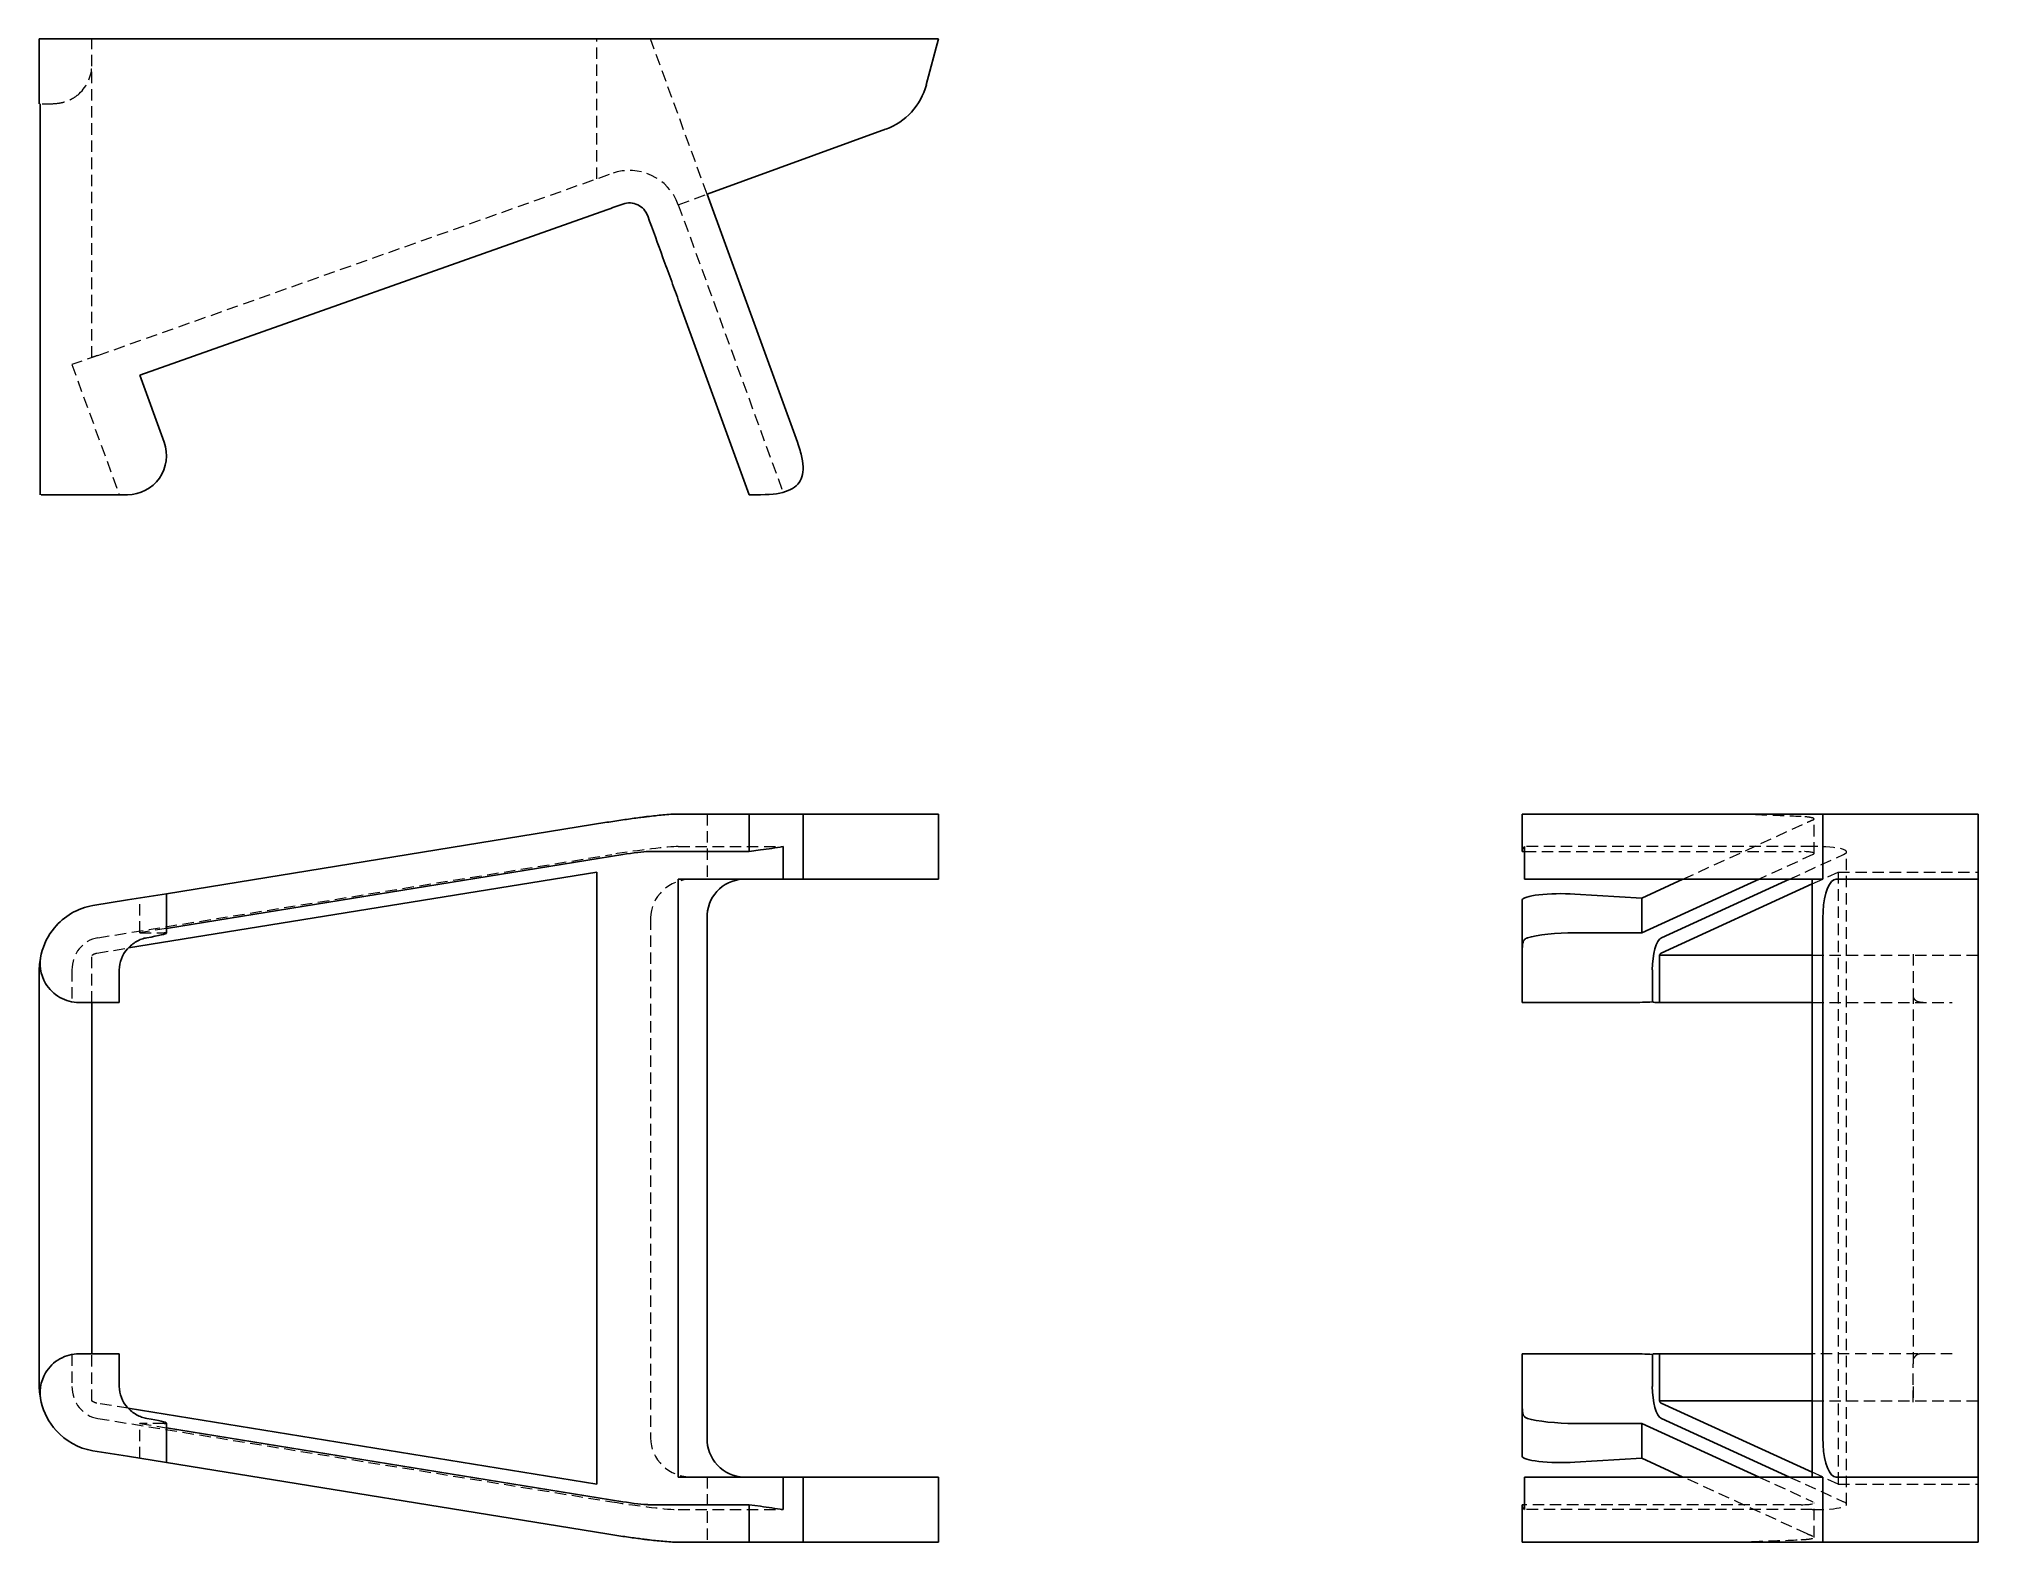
# Model space of a CAD drawing. Header units: millimetres. Extents: x 33 to 249, y 16 to 184.
import ezdxf

# ---------------------------------------------------------------- set-up
doc = ezdxf.new("R2010")
doc.units = ezdxf.units.MM
doc.linetypes.add('HIDDEN', pattern=[1.905, 1.27, -0.635])

msp = doc.modelspace()

# ---------------------------------------------------------------- linework, layer by layer
at = {"color": 7, "linetype": 'Continuous', "lineweight": 25}
for p, q in [((33.05, 183.53), (33.05, 176.29)), ((38.99, 183.53), (96.12, 183.53)), ((104.07, 183.53), (133, 183.53)), ((131.63, 178.41), (133, 183.53)), ((33.17, 176.29), (33.17, 132.86)), ((107.27, 166.26), (127.11, 173.48)), ((117.3, 138.69), (107.27, 166.26)), ((44.22, 146.15), (96.12, 164.53)), ((104.07, 154.51), (111.95, 132.86)), ((46.94, 138.69), (44.22, 146.15)), ((42.85, 132.86), (38.99, 132.86)), ((113.22, 132.86), (111.95, 132.86)), ((104.07, 97.37), (111.95, 97.37)), ((111.95, 97.37), (111.95, 93.2)), ((113.22, 97.37), (111.95, 97.37)), ((117.93, 90.13), (117.93, 97.37)), ((117.97, 97.37), (127.11, 97.37)), ((131.63, 97.37), (127.11, 97.37)), ((131.63, 97.37), (133, 97.37)), ((133, 97.37), (133, 90.13)), ((197.86, 97.37), (197.86, 93.38)), ((203.69, 97.37), (231.26, 97.37)), ((231.26, 97.37), (231.26, 90.13)), ((231.26, 97.37), (238.48, 97.37)), ((243.41, 97.37), (238.48, 97.37)), ((243.41, 97.37), (248.53, 97.37)), ((248.53, 97.37), (248.53, 90.13)), ((47.2, 88.52), (96.12, 96.45)), ((97.91, 92.87), (47.2, 84.66)), ((111.95, 93.2), (100.67, 93.2)), ((111.95, 93.2), (113.22, 93.38)), ((115.71, 93.75), (115.71, 90.13)), ((197.86, 93.2), (197.86, 93.38)), ((197.86, 93.2), (198.12, 93.2)), ((198.12, 93.75), (198.12, 90.13)), ((42.97, 82.49), (95, 90.91)), ((95, 90.91), (95, 22.91)), ((47.2, 88.52), (42.85, 87.82)), ((47.2, 84.14), (47.2, 88.52)), ((104.07, 90.13), (115.71, 90.13)), ((104.07, 90.13), (104.07, 23.69)), ((117.93, 90.13), (127.11, 90.13)), ((127.11, 90.13), (131.63, 90.13)), ((131.63, 90.13), (133, 90.13)), ((231.26, 90.13), (203.69, 90.13)), ((203.69, 88.48), (211.15, 88.04)), ((224.17, 90.13), (211.15, 84.18)), ((211.15, 88.04), (215.72, 90.13)), ((213.29, 81.91), (230.09, 89.6)), ((213.34, 83.62), (227.57, 90.13)), ((230.09, 90.13), (230.09, 23.69)), ((232.74, 90.13), (238.48, 90.13)), ((238.48, 90.13), (243.41, 90.13)), ((243.41, 90.13), (248.53, 90.13)), ((248.53, 85.79), (248.53, 90.13)), ((42.85, 87.82), (38.99, 87.2)), ((197.86, 87.82), (197.86, 82.39)), ((211.15, 84.18), (211.15, 88.04)), ((107.27, 28.03), (107.27, 85.79)), ((211.15, 84.18), (203.69, 84.18)), ((231.26, 28.03), (231.26, 85.79)), ((248.53, 85.79), (248.53, 28.03)), ((197.86, 80.04), (197.86, 82.39)), ((33.05, 80.04), (33.05, 33.77)), ((41.94, 76.43), (41.94, 80.04)), ((197.86, 76.43), (197.86, 80.04)), ((212.32, 80.04), (212.32, 76.5)), ((213.1, 76.43), (213.1, 81.67)), ((213.1, 81.67), (230.09, 81.67)), ((37.49, 76.43), (41.94, 76.43)), ((38.9, 37.39), (38.9, 76.43)), ((197.86, 76.43), (210.09, 76.43)), ((212.6, 76.43), (213.1, 76.43)), ((213.1, 76.43), (230.09, 76.43)), ((41.94, 37.39), (37.49, 37.39)), ((41.94, 33.77), (41.94, 37.39)), ((210.08, 37.39), (197.86, 37.39)), ((197.86, 33.77), (197.86, 37.39)), ((212.32, 37.32), (212.32, 33.77)), ((213.1, 37.39), (212.6, 37.39)), ((213.1, 32.15), (213.1, 37.39)), ((230.09, 37.39), (213.1, 37.39)), ((197.86, 31.43), (197.86, 33.77)), ((95, 22.91), (42.95, 31.34)), ((197.86, 31.43), (197.86, 26)), ((213.1, 32.15), (230.09, 32.15)), ((230.09, 24.22), (213.29, 31.9)), ((213.34, 30.2), (227.57, 23.69)), ((47.2, 25.29), (47.2, 29.68)), ((47.2, 29.16), (97.91, 20.95)), ((203.69, 29.64), (211.15, 29.64)), ((211.15, 29.64), (224.17, 23.69)), ((211.15, 25.78), (211.15, 29.64)), ((248.53, 23.69), (248.53, 28.03)), ((38.99, 26.62), (42.85, 26)), ((42.85, 26), (47.2, 25.29)), ((96.12, 17.37), (47.2, 25.29)), ((211.15, 25.78), (203.69, 25.34)), ((215.72, 23.69), (211.15, 25.78)), ((115.71, 23.69), (104.07, 23.69)), ((115.71, 23.69), (115.71, 20.07)), ((117.93, 16.45), (117.93, 23.69)), ((127.11, 23.69), (117.93, 23.69)), ((131.63, 23.69), (127.11, 23.69)), ((133, 23.69), (131.63, 23.69)), ((133, 23.69), (133, 16.45)), ((198.12, 23.69), (198.12, 20.07)), ((203.69, 23.69), (231.26, 23.69)), ((231.26, 23.69), (231.26, 16.45)), ((238.48, 23.69), (232.74, 23.69)), ((243.41, 23.69), (238.48, 23.69)), ((248.53, 23.69), (243.41, 23.69)), ((248.53, 23.69), (248.53, 16.45)), ((100.67, 20.62), (111.95, 20.62)), ((111.95, 20.62), (111.95, 16.45)), ((113.22, 20.44), (111.95, 20.62)), ((197.86, 20.44), (197.86, 20.62)), ((198.12, 20.62), (197.86, 20.62)), ((197.86, 20.44), (197.86, 16.45)), ((111.95, 16.45), (104.07, 16.45)), ((111.95, 16.45), (113.22, 16.45)), ((127.11, 16.45), (117.96, 16.45)), ((127.11, 16.45), (131.63, 16.45)), ((133, 16.45), (131.63, 16.45)), ((231.26, 16.45), (203.69, 16.45)), ((238.48, 16.45), (231.26, 16.45)), ((238.48, 16.45), (243.41, 16.45)), ((248.53, 16.45), (243.41, 16.45))]:
    msp.add_line(p, q, dxfattribs=at)
at = {"color": 7, "linetype": 'HIDDEN', "lineweight": 18}
for p, q in [((38.9, 148.1), (38.9, 183.53)), ((95, 167.97), (95, 183.53)), ((107.27, 166.26), (100.98, 183.53)), ((33.17, 176.29), (33.17, 132.86)), ((39.57, 148.34), (96.7, 168.57)), ((104.07, 165.09), (107.27, 166.26)), ((104.07, 165.09), (115.71, 133.12)), ((39.57, 148.34), (36.67, 147.32)), ((36.67, 147.32), (41.94, 132.86)), ((107.27, 97.37), (107.27, 90.13)), ((215.72, 90.13), (229.53, 96.45)), ((230.28, 92.98), (230.28, 96.82)), ((39.57, 83.62), (96.7, 92.87)), ((104.07, 93.75), (115.71, 93.75)), ((230.09, 93.75), (198.12, 93.75)), ((198.12, 93.2), (228.86, 93.2)), ((230.16, 92.87), (224.17, 90.13)), ((227.57, 90.13), (233.57, 92.87)), ((233.9, 20.65), (233.9, 93.17)), ((230.09, 89.6), (232.97, 90.91)), ((232.97, 90.91), (232.97, 22.91)), ((232.97, 90.91), (248.53, 90.91)), ((105.6, 90.13), (111.35, 90.13)), ((111.24, 90.13), (111.35, 90.13)), ((111.35, 90.13), (117.93, 90.13)), ((44.22, 84.18), (44.22, 88.04)), ((47.2, 84.66), (44.22, 84.18)), ((44.22, 84.18), (46.94, 84.18)), ((100.98, 85.79), (100.98, 28.03)), ((39.44, 81.91), (42.97, 82.49)), ((36.67, 80.04), (36.67, 76.5)), ((38.9, 76.43), (38.9, 81.67)), ((230.09, 81.67), (248.53, 81.67)), ((230.09, 76.43), (245.63, 76.43)), ((241.29, 77.56), (241.29, 36.26)), ((36.67, 37.32), (36.67, 33.77)), ((38.9, 32.15), (38.9, 37.39)), ((245.63, 37.39), (230.09, 37.39)), ((42.95, 31.34), (39.44, 31.9)), ((39.57, 30.2), (96.7, 20.94)), ((230.09, 32.15), (248.53, 32.15)), ((46.94, 29.64), (44.22, 29.64)), ((44.22, 25.78), (44.22, 29.64)), ((44.22, 29.64), (47.2, 29.16)), ((232.97, 22.91), (230.09, 24.22)), ((111.35, 23.69), (105.6, 23.69)), ((107.27, 23.69), (107.27, 16.45)), ((117.93, 23.69), (111.35, 23.69)), ((229.53, 17.37), (215.72, 23.69)), ((224.17, 23.69), (230.16, 20.95)), ((227.57, 23.69), (233.57, 20.94)), ((232.97, 22.91), (248.53, 22.91)), ((104.07, 20.07), (115.71, 20.07)), ((228.86, 20.62), (198.12, 20.62)), ((230.09, 20.07), (198.12, 20.07)), ((230.28, 16.99), (230.28, 20.84))]:
    msp.add_line(p, q, dxfattribs=at)
at = {"color": 7, "linetype": 'HIDDEN', "lineweight": 18, "flags": 128}
for points in [[(117.3, 138.69), (117.3, 138.69)], [(113.22, 132.86), (113.22, 132.86)], [(113.22, 132.86), (113.22, 132.86)], [(37.49, 76.43), (37.49, 76.43)], [(37.49, 76.43), (37.49, 76.43)], [(37.49, 37.39), (37.49, 37.39)], [(37.49, 37.39), (37.49, 37.39)]]:
    msp.add_lwpolyline(points, dxfattribs=at)
at = {"color": 7, "linetype": 'Continuous', "lineweight": 25, "flags": 128}
for points in [[(231.26, 85.79), (231.28, 86.54), (231.35, 87.28), (231.46, 87.96), (231.6, 88.58), (231.79, 89.12), (232, 89.55), (232.23, 89.87), (232.48, 90.07), (232.74, 90.13)], [(231.26, 28.03), (231.28, 27.27), (231.35, 26.54), (231.46, 25.86), (231.6, 25.24), (231.79, 24.7), (232, 24.27), (232.23, 23.95), (232.48, 23.75), (232.74, 23.69)]]:
    msp.add_lwpolyline(points, dxfattribs=at)
at = {"color": 7, "linetype": 'HIDDEN', "lineweight": 18}
for centre, radius, start, end in [((34.56, 180.63), 4.34, 312.3428, 0), ((98.63, 163.11), 5.79, 20, 109.5)]:
    msp.add_arc(centre, radius, start, end, dxfattribs=at)
at = {"color": 7, "linetype": 'Continuous', "lineweight": 25}
for centre, radius, start, end in [((124.64, 180.28), 7.24, 290, 345), ((42.85, 137.2), 4.34, 270, 20), ((111.48, 85.92), 4.22, 93.3324, 181.7643), ((111.48, 27.9), 4.21, 178.2014, 268.237)]:
    msp.add_arc(centre, radius, start, end, dxfattribs=at)
at = {"color": 7, "linetype": 'HIDDEN', "lineweight": 18}
for centre, major_axis, ratio, start_param, end_param in [((98.63, 92.87), (5.79, 0.83), 0.051162, 0.341706, 1.903776), ((228.11, 92.87), (2.17, 0.12), 0.14307, 5.935219, 7.497289), ((228.11, 92.87), (5.79, 0.31), 0.14307, 5.935219, 7.497289), ((105.6, 85.79), (-4.62, 0), 0.939693, 4.712389, 6.283185), ((42.85, 83.51), (4.34, 0.62), 0.051162, 6.275826, 6.624891), ((40.09, 80.04), (0, 3.62), 0.942677, 0.151506, 1.570796), ((40.09, 33.77), (0, 3.62), 0.942677, 1.570796, 2.990087), ((42.85, 30.31), (4.34, -0.62), 0.051162, 5.941479, 6.290545), ((105.6, 28.03), (-4.62, 0), 0.939693, 0, 1.570796), ((98.63, 20.95), (5.79, -0.83), 0.051162, 4.379409, 5.941479), ((228.11, 20.95), (2.17, -0.12), 0.14307, 5.069082, 6.631152), ((228.11, 20.95), (5.79, -0.31), 0.14307, 5.069082, 6.631152)]:
    msp.add_ellipse(centre, major_axis=major_axis, ratio=ratio, start_param=start_param, end_param=end_param, dxfattribs=at)
at = {"color": 7, "linetype": 'Continuous', "lineweight": 25}
for centre, major_axis, ratio, start_param, end_param in [((98.63, 92.87), (2.17, 0.31), 0.051162, 0.341706, 1.903776), ((202.2, 87.82), (4.34, 0), 0.16196, 1.22173, 3.141593), ((42.85, 83.51), (4.34, 0.62), 0.051162, 5.221543, 6.275826), ((202.2, 83.51), (4.34, 0.23), 0.14307, 1.214103, 2.617451), ((45.79, 80.04), (-3.85, 0), 0.939693, 5.577783, 6.283185), ((213.52, 80.04), (0, 3.62), 0.33382, 0.151506, 1.570796), ((45.79, 33.77), (-3.85, 0), 0.939693, 0, 0.705402), ((213.52, 33.77), (0, 3.62), 0.33382, 1.570796, 2.990087), ((42.85, 30.31), (4.34, -0.62), 0.051162, 0.00736, 1.061642), ((202.2, 30.31), (4.34, -0.23), 0.14307, 3.665734, 5.069082), ((202.2, 26), (4.34, 0), 0.16196, 3.141593, 5.061455), ((98.63, 20.95), (2.17, -0.31), 0.051162, 4.379409, 5.941479)]:
    msp.add_ellipse(centre, major_axis=major_axis, ratio=ratio, start_param=start_param, end_param=end_param, dxfattribs=at)
for points, knots in [([(38.99, 183.53), (37.32, 183.53), (35.78, 183.53), (34.73, 183.53), (33.64, 183.53), (33.05, 183.53), (33.05, 183.53)], [-2.990087, -2.990087, -2.990087, -2.990087, -2.290105, -2.290105, -2.290105, -1.570796, -1.570796, -1.570796, -1.570796]), ([(104.07, 183.53), (103.66, 183.53), (103.27, 183.53), (102.8, 183.53), (101.72, 183.53), (100.27, 183.53), (98.74, 183.53), (97.86, 183.53), (96.96, 183.53), (96.12, 183.53)], [0.341706, 0.341706, 0.341706, 0.341706, 0.685416, 0.685416, 0.685416, 1.458646, 1.458646, 1.458646, 1.903776, 1.903776, 1.903776, 1.903776]), ([(97.91, 165.16), (98.17, 165.25), (98.46, 165.3), (99.02, 165.27), (99.3, 165.2), (99.81, 164.96), (100.04, 164.79), (100.42, 164.37), (100.57, 164.12), (100.67, 163.86)], [0, 0, 0, 0, 0.25, 0.25, 0.5, 0.5, 0.75, 0.75, 1, 1, 1, 1]), ([(100.67, 163.86), (101.24, 162.3), (101.8, 160.74), (102.65, 158.41), (102.94, 157.63), (103.51, 156.07), (103.79, 155.29), (104.07, 154.51)], [0, 0, 0, 0, 0.5, 0.5, 0.75, 0.75, 1, 1, 1, 1]), ([(117.3, 138.69), (117.53, 138.05), (117.7, 137.49), (117.8, 136.99), (118, 135.99), (117.97, 135.23), (117.72, 134.63), (117.47, 134.04), (117, 133.6), (116.28, 133.31), (115.55, 133.01), (114.58, 132.86), (113.22, 132.86)], [0, 0, 0, 0, 0.261205, 0.261205, 0.261205, 0.783614, 0.783614, 0.783614, 1.306023, 1.306023, 1.306023, 1.828432, 1.828432, 1.828432, 1.828432]), ([(38.99, 132.86), (37.32, 132.86), (35.78, 132.86), (34.73, 132.86), (34.02, 132.86), (33.53, 132.86), (33.27, 132.86)], [-2.990087, -2.990087, -2.990087, -2.990087, -2.290105, -2.290105, -2.290105, -1.821956, -1.821956, -1.821956, -1.821956]), ([(97.91, 96.72), (98.17, 96.76), (98.46, 96.8), (99.02, 96.88), (99.3, 96.92), (99.81, 96.98), (100.04, 97.01), (100.42, 97.06), (100.57, 97.08), (100.67, 97.09)], [0, 0, 0, 0, 0.25, 0.25, 0.5, 0.5, 0.75, 0.75, 1, 1, 1, 1]), ([(100.67, 97.09), (101.24, 97.16), (101.8, 97.22), (102.65, 97.3), (102.94, 97.32), (103.51, 97.36), (103.79, 97.37), (104.07, 97.37)], [0, 0, 0, 0, 0.5, 0.5, 0.75, 0.75, 1, 1, 1, 1]), ([(117.91, 97.37), (117.91, 97.37), (117.93, 97.37), (117.75, 97.37), (117.27, 97.37), (116.57, 97.37), (115.68, 97.37), (114.54, 97.37), (113.69, 97.37), (113.22, 97.37)], [0, 0, 0, 0, 0.062859, 0.202538, 0.331568, 0.454995, 0.599959, 0.778052, 1, 1, 1, 1]), ([(203.69, 97.37), (203.05, 97.37), (202.49, 97.37), (201.99, 97.37), (200.99, 97.37), (200.23, 97.37), (199.63, 97.37), (199.04, 97.37), (198.6, 97.37), (198.31, 97.37), (198.01, 97.37), (197.86, 97.37), (197.86, 97.37)], [0, 0, 0, 0, 0.261205, 0.261205, 0.261205, 0.783614, 0.783614, 0.783614, 1.306023, 1.306023, 1.306023, 1.828432, 1.828432, 1.828432, 1.828432]), ([(113.22, 93.38), (113.64, 93.44), (114.06, 93.5), (114.89, 93.62), (115.3, 93.69), (115.71, 93.75)], [0, 0, 0, 0, 0.5, 0.5, 1, 1, 1, 1]), ([(197.86, 93.38), (197.86, 93.44), (197.87, 93.5), (197.95, 93.62), (198.01, 93.69), (198.12, 93.75)], [0, 0, 0, 0, 0.5, 0.5, 1, 1, 1, 1]), ([(115.71, 90.13), (115.98, 90.13), (116.47, 90.13), (117.1, 90.13), (117.56, 90.13), (117.83, 90.13), (117.94, 90.13), (117.92, 90.13), (117.91, 90.13)], [0, 0, 0, 0, 0.2164817, 0.4027132, 0.573488, 0.7461531, 0.9376458, 1, 1, 1, 1]), ([(198.12, 90.13), (198.28, 90.13), (198.5, 90.13), (199.08, 90.13), (199.44, 90.13), (200.32, 90.13), (200.84, 90.13), (202.09, 90.13), (202.82, 90.13), (203.69, 90.13)], [0, 0, 0, 0, 0.25, 0.25, 0.5, 0.5, 0.75, 0.75, 1, 1, 1, 1]), ([(38.99, 87.2), (37.32, 86.92), (35.78, 86.01), (34.73, 84.73), (34.02, 83.88), (33.53, 82.86), (33.27, 81.8)], [-2.990087, -2.990087, -2.990087, -2.990087, -2.290105, -2.290105, -2.290105, -1.821956, -1.821956, -1.821956, -1.821956]), ([(42.85, 82.39), (43, 82.55), (43.16, 82.7), (43.5, 82.97), (43.68, 83.1), (44.05, 83.31), (44.23, 83.4), (44.62, 83.54), (44.81, 83.59), (45, 83.62)], [0, 0, 0, 0, 0.25, 0.25, 0.5, 0.5, 0.75, 0.75, 1, 1, 1, 1]), ([(197.86, 82.39), (197.86, 82.55), (197.87, 82.7), (197.9, 82.97), (197.93, 83.1), (198.02, 83.31), (198.08, 83.4), (198.23, 83.54), (198.32, 83.59), (198.43, 83.62)], [0, 0, 0, 0, 0.25, 0.25, 0.5, 0.5, 0.75, 0.75, 1, 1, 1, 1]), ([(213.1, 81.67), (213.12, 81.7), (213.13, 81.73), (213.15, 81.75), (213.16, 81.77), (213.17, 81.8), (213.19, 81.82), (213.19, 81.82), (213.19, 81.83), (213.2, 81.83), (213.21, 81.85), (213.23, 81.87), (213.25, 81.88), (213.26, 81.89), (213.28, 81.9), (213.29, 81.91), (213.29, 81.91), (213.29, 81.91), (213.29, 81.91)], [0, 0, 0, 0, 0.02026533, 0.02026533, 0.02026533, 0.03971111, 0.03971111, 0.03971111, 0.04463337, 0.04463337, 0.04463337, 0.06572354, 0.06572354, 0.06572354, 0.08530439, 0.08530439, 0.08530439, 0.08681371, 0.08681371, 0.08681371, 0.08681371]), ([(37.49, 76.43), (36.74, 76.43), (35.25, 76.82), (33.3, 78.72), (33, 80.7), (33.27, 81.8)], [0, 0, 0, 0, 0.285714, 0.571429, 1, 1, 1, 1]), ([(33.27, 32.02), (33, 33.11), (33.3, 35.1), (35.24, 37), (36.74, 37.39), (37.49, 37.39)], [-1, -1, -1, -1, -0.571429, -0.285714, 0, 0, 0, 0]), ([(33.27, 32.02), (33.55, 30.86), (34.11, 29.76), (34.92, 28.86), (35.96, 27.7), (37.42, 26.88), (38.99, 26.62)], [-1.319017, -1.319017, -1.319017, -1.319017, -0.81066, -0.81066, -0.81066, -0.151506, -0.151506, -0.151506, -0.151506]), ([(45, 30.2), (44.81, 30.23), (44.62, 30.28), (44.24, 30.42), (44.05, 30.51), (43.49, 30.83), (43.15, 31.1), (42.85, 31.43)], [0, 0, 0, 0, 0.25, 0.25, 0.5, 0.5, 1, 1, 1, 1]), ([(198.43, 30.2), (198.32, 30.23), (198.23, 30.28), (198.08, 30.42), (198.02, 30.51), (197.89, 30.83), (197.86, 31.1), (197.86, 31.43)], [0, 0, 0, 0, 0.25, 0.25, 0.5, 0.5, 1, 1, 1, 1]), ([(213.29, 31.9), (213.28, 31.91), (213.26, 31.92), (213.25, 31.93), (213.23, 31.95), (213.22, 31.96), (213.2, 31.98), (213.2, 31.98), (213.2, 31.99), (213.2, 31.99), (213.18, 32.01), (213.17, 32.03), (213.16, 32.05), (213.14, 32.07), (213.13, 32.1), (213.11, 32.13), (213.11, 32.14), (213.11, 32.14), (213.1, 32.15)], [0, 0, 0, 0, 0.01954481, 0.01954481, 0.01954481, 0.03980797, 0.03980797, 0.03980797, 0.04210203, 0.04210203, 0.04210203, 0.06147332, 0.06147332, 0.06147332, 0.08164485, 0.08164485, 0.08164485, 0.08665388, 0.08665388, 0.08665388, 0.08665388]), ([(117.9, 23.69), (117.91, 23.69), (117.93, 23.69), (117.74, 23.69), (117.3, 23.69), (116.61, 23.69), (116.04, 23.69), (115.71, 23.69)], [0, 0, 0, 0, 0.1087121, 0.3395136, 0.5344161, 0.7288433, 1, 1, 1, 1]), ([(203.69, 23.69), (203.05, 23.69), (201.38, 23.69), (199.47, 23.69), (198.5, 23.69), (198.17, 23.69), (198.12, 23.69)], [0.2170669, 0.2170669, 0.2170669, 0.2170669, 0.359924, 0.6456383, 0.9313526, 1, 1, 1, 1]), ([(115.71, 20.07), (115.3, 20.13), (114.89, 20.19), (114.06, 20.32), (113.64, 20.38), (113.22, 20.44)], [0, 0, 0, 0, 0.5, 0.5, 1, 1, 1, 1]), ([(198.12, 20.07), (198.01, 20.13), (197.95, 20.19), (197.87, 20.32), (197.86, 20.38), (197.86, 20.44)], [0, 0, 0, 0, 0.5, 0.5, 1, 1, 1, 1]), ([(100.67, 16.73), (100.57, 16.74), (100.42, 16.76), (100.04, 16.81), (99.81, 16.84), (99.3, 16.9), (99.02, 16.94), (98.46, 17.02), (98.17, 17.06), (97.91, 17.1)], [0, 0, 0, 0, 0.25, 0.25, 0.5, 0.5, 0.75, 0.75, 1, 1, 1, 1]), ([(104.07, 16.45), (103.79, 16.45), (103.51, 16.46), (102.94, 16.5), (102.65, 16.52), (101.8, 16.6), (101.24, 16.66), (100.67, 16.73)], [0, 0, 0, 0, 0.25, 0.25, 0.5, 0.5, 1, 1, 1, 1]), ([(113.22, 16.45), (113.67, 16.45), (114.48, 16.45), (115.58, 16.45), (116.49, 16.45), (117.24, 16.45), (117.72, 16.45), (117.92, 16.45), (117.91, 16.45), (117.9, 16.45)], [0, 0, 0, 0, 0.212023, 0.383992, 0.525024, 0.664879, 0.793903, 0.917156, 1, 1, 1, 1]), ([(197.86, 16.45), (197.86, 16.45), (198.01, 16.45), (198.31, 16.45), (198.6, 16.45), (199.04, 16.45), (199.63, 16.45), (200.23, 16.45), (200.99, 16.45), (201.99, 16.45), (202.49, 16.45), (203.05, 16.45), (203.69, 16.45)], [0, 0, 0, 0, 0.522409, 0.522409, 0.522409, 1.044818, 1.044818, 1.044818, 1.567227, 1.567227, 1.567227, 1.828432, 1.828432, 1.828432, 1.828432])]:
    msp.add_open_spline(points, degree=3, knots=knots, dxfattribs=at)
at = {"color": 7, "linetype": 'HIDDEN', "lineweight": 18}
for points, knots in [([(37.49, 177.42), (37.27, 177.22), (37.04, 177.05), (36.67, 176.83), (36.54, 176.76), (36.28, 176.64), (36.15, 176.59), (35.89, 176.5), (35.77, 176.46), (35.51, 176.39), (35.38, 176.37), (35.01, 176.31), (34.78, 176.29), (34.56, 176.29)], [0, 0, 0, 0, 0.25, 0.25, 0.375, 0.375, 0.5, 0.5, 0.625, 0.625, 0.75, 0.75, 1, 1, 1, 1]), ([(33.38, 176.29), (33.39, 176.29), (33.47, 176.29), (33.87, 176.29), (34.33, 176.29), (34.56, 176.29)], [0, 0, 0, 0, 0.101778, 0.55058, 1, 1, 1, 1]), ([(39.44, 148.29), (39.4, 148.28), (39.35, 148.26), (39.31, 148.25), (39.27, 148.23), (39.22, 148.22), (39.18, 148.2), (39.17, 148.2), (39.17, 148.2), (39.16, 148.2), (39.12, 148.18), (39.08, 148.17), (39.05, 148.16), (39.01, 148.14), (38.97, 148.13), (38.93, 148.11), (38.92, 148.11), (38.91, 148.11), (38.9, 148.1)], [0, 0, 0, 0, 0.01954481, 0.01954481, 0.01954481, 0.03980797, 0.03980797, 0.03980797, 0.04210203, 0.04210203, 0.04210203, 0.06147332, 0.06147332, 0.06147332, 0.08164485, 0.08164485, 0.08164485, 0.08665388, 0.08665388, 0.08665388, 0.08665388]), ([(228.86, 97.09), (227.3, 97.16), (225.74, 97.22), (223.41, 97.3), (222.63, 97.32), (221.07, 97.36), (220.29, 97.37), (219.51, 97.37)], [0, 0, 0, 0, 0.5, 0.5, 0.75, 0.75, 1, 1, 1, 1]), ([(230.16, 96.72), (230.25, 96.76), (230.3, 96.8), (230.27, 96.88), (230.2, 96.92), (229.96, 96.98), (229.79, 97.01), (229.37, 97.06), (229.12, 97.08), (228.86, 97.09)], [0, 0, 0, 0, 0.25, 0.25, 0.5, 0.5, 0.75, 0.75, 1, 1, 1, 1]), ([(38.9, 81.67), (38.94, 81.7), (38.98, 81.73), (39.02, 81.75), (39.05, 81.77), (39.09, 81.8), (39.13, 81.82), (39.14, 81.82), (39.15, 81.83), (39.16, 81.83), (39.21, 81.85), (39.25, 81.87), (39.3, 81.88), (39.34, 81.89), (39.39, 81.9), (39.43, 81.91), (39.43, 81.91), (39.44, 81.91), (39.44, 81.91)], [0, 0, 0, 0, 0.02026533, 0.02026533, 0.02026533, 0.03971111, 0.03971111, 0.03971111, 0.04463337, 0.04463337, 0.04463337, 0.06572354, 0.06572354, 0.06572354, 0.08530439, 0.08530439, 0.08530439, 0.08681371, 0.08681371, 0.08681371, 0.08681371]), ([(241.29, 81.8), (241.29, 81.04), (241.29, 80.24), (241.29, 79.13), (241.29, 78.77), (241.29, 78.12), (241.29, 77.82), (241.29, 77.56)], [0, 0, 0, 0, 0.5, 0.5, 0.75, 0.75, 1, 1, 1, 1]), ([(242.42, 76.43), (242.22, 76.43), (242.05, 76.44), (241.83, 76.5), (241.76, 76.53), (241.64, 76.6), (241.59, 76.63), (241.5, 76.73), (241.46, 76.78), (241.39, 76.9), (241.37, 76.97), (241.31, 77.19), (241.29, 77.36), (241.29, 77.56)], [0, 0, 0, 0, 0.25, 0.25, 0.375, 0.375, 0.5, 0.5, 0.625, 0.625, 0.75, 0.75, 1, 1, 1, 1]), ([(242.42, 37.39), (242.22, 37.39), (242.05, 37.38), (241.83, 37.32), (241.76, 37.29), (241.64, 37.22), (241.59, 37.18), (241.5, 37.09), (241.46, 37.04), (241.39, 36.92), (241.37, 36.85), (241.31, 36.63), (241.29, 36.46), (241.29, 36.26)], [0, 0, 0, 0, 0.25, 0.25, 0.375, 0.375, 0.5, 0.5, 0.625, 0.625, 0.75, 0.75, 1, 1, 1, 1]), ([(241.29, 32.02), (241.29, 32.77), (241.29, 33.57), (241.29, 34.69), (241.29, 35.04), (241.29, 35.7), (241.29, 36), (241.29, 36.26)], [0, 0, 0, 0, 0.5, 0.5, 0.75, 0.75, 1, 1, 1, 1]), ([(39.44, 31.9), (39.4, 31.91), (39.35, 31.92), (39.31, 31.93), (39.27, 31.95), (39.22, 31.96), (39.18, 31.98), (39.17, 31.98), (39.17, 31.99), (39.16, 31.99), (39.12, 32.01), (39.08, 32.03), (39.05, 32.05), (39.01, 32.07), (38.97, 32.1), (38.93, 32.13), (38.92, 32.14), (38.91, 32.14), (38.9, 32.15)], [0, 0, 0, 0, 0.01954481, 0.01954481, 0.01954481, 0.03980797, 0.03980797, 0.03980797, 0.04210203, 0.04210203, 0.04210203, 0.06147332, 0.06147332, 0.06147332, 0.08164485, 0.08164485, 0.08164485, 0.08665388, 0.08665388, 0.08665388, 0.08665388]), ([(219.51, 16.45), (220.29, 16.45), (221.07, 16.46), (222.63, 16.5), (223.41, 16.52), (225.74, 16.6), (227.3, 16.66), (228.86, 16.73)], [0, 0, 0, 0, 0.25, 0.25, 0.5, 0.5, 1, 1, 1, 1]), ([(228.86, 16.73), (229.12, 16.74), (229.37, 16.76), (229.79, 16.81), (229.96, 16.84), (230.2, 16.9), (230.27, 16.94), (230.3, 17.02), (230.25, 17.06), (230.16, 17.1)], [0, 0, 0, 0, 0.25, 0.25, 0.5, 0.5, 0.75, 0.75, 1, 1, 1, 1])]:
    msp.add_open_spline(points, degree=3, knots=knots, dxfattribs=at)
at = {"color": 7, "linetype": 'Continuous', "lineweight": 25}
for points in [[(96.12, 164.53), (96.71, 164.73), (97.31, 164.95), (97.91, 165.16)], [(96.12, 96.45), (96.71, 96.54), (97.31, 96.64), (97.91, 96.72)], [(33.27, 81.8), (33.13, 81.22), (33.05, 80.63), (33.05, 80.04)], [(212.32, 76.5), (211.57, 76.45), (210.83, 76.43), (210.09, 76.43)], [(212.6, 76.43), (212.51, 76.43), (212.41, 76.45), (212.32, 76.5)], [(210.08, 37.39), (210.83, 37.39), (211.57, 37.37), (212.32, 37.32)], [(212.32, 37.32), (212.41, 37.37), (212.51, 37.39), (212.6, 37.39)], [(33.05, 33.77), (33.05, 33.18), (33.13, 32.59), (33.27, 32.02)], [(97.91, 17.1), (97.31, 17.18), (96.71, 17.28), (96.12, 17.37)]]:
    msp.add_open_spline(points, degree=3, dxfattribs=at)
at = {"color": 7, "linetype": 'HIDDEN', "lineweight": 18}
for points in [[(229.53, 96.45), (229.73, 96.54), (229.95, 96.64), (230.16, 96.72)], [(241.29, 81.8), (241.29, 81.22), (241.29, 80.63), (241.29, 80.04)], [(241.29, 33.77), (241.29, 33.18), (241.29, 32.59), (241.29, 32.02)], [(230.16, 17.1), (229.95, 17.18), (229.73, 17.28), (229.53, 17.37)]]:
    msp.add_open_spline(points, degree=3, dxfattribs=at)

doc.saveas('drawing.dxf')
